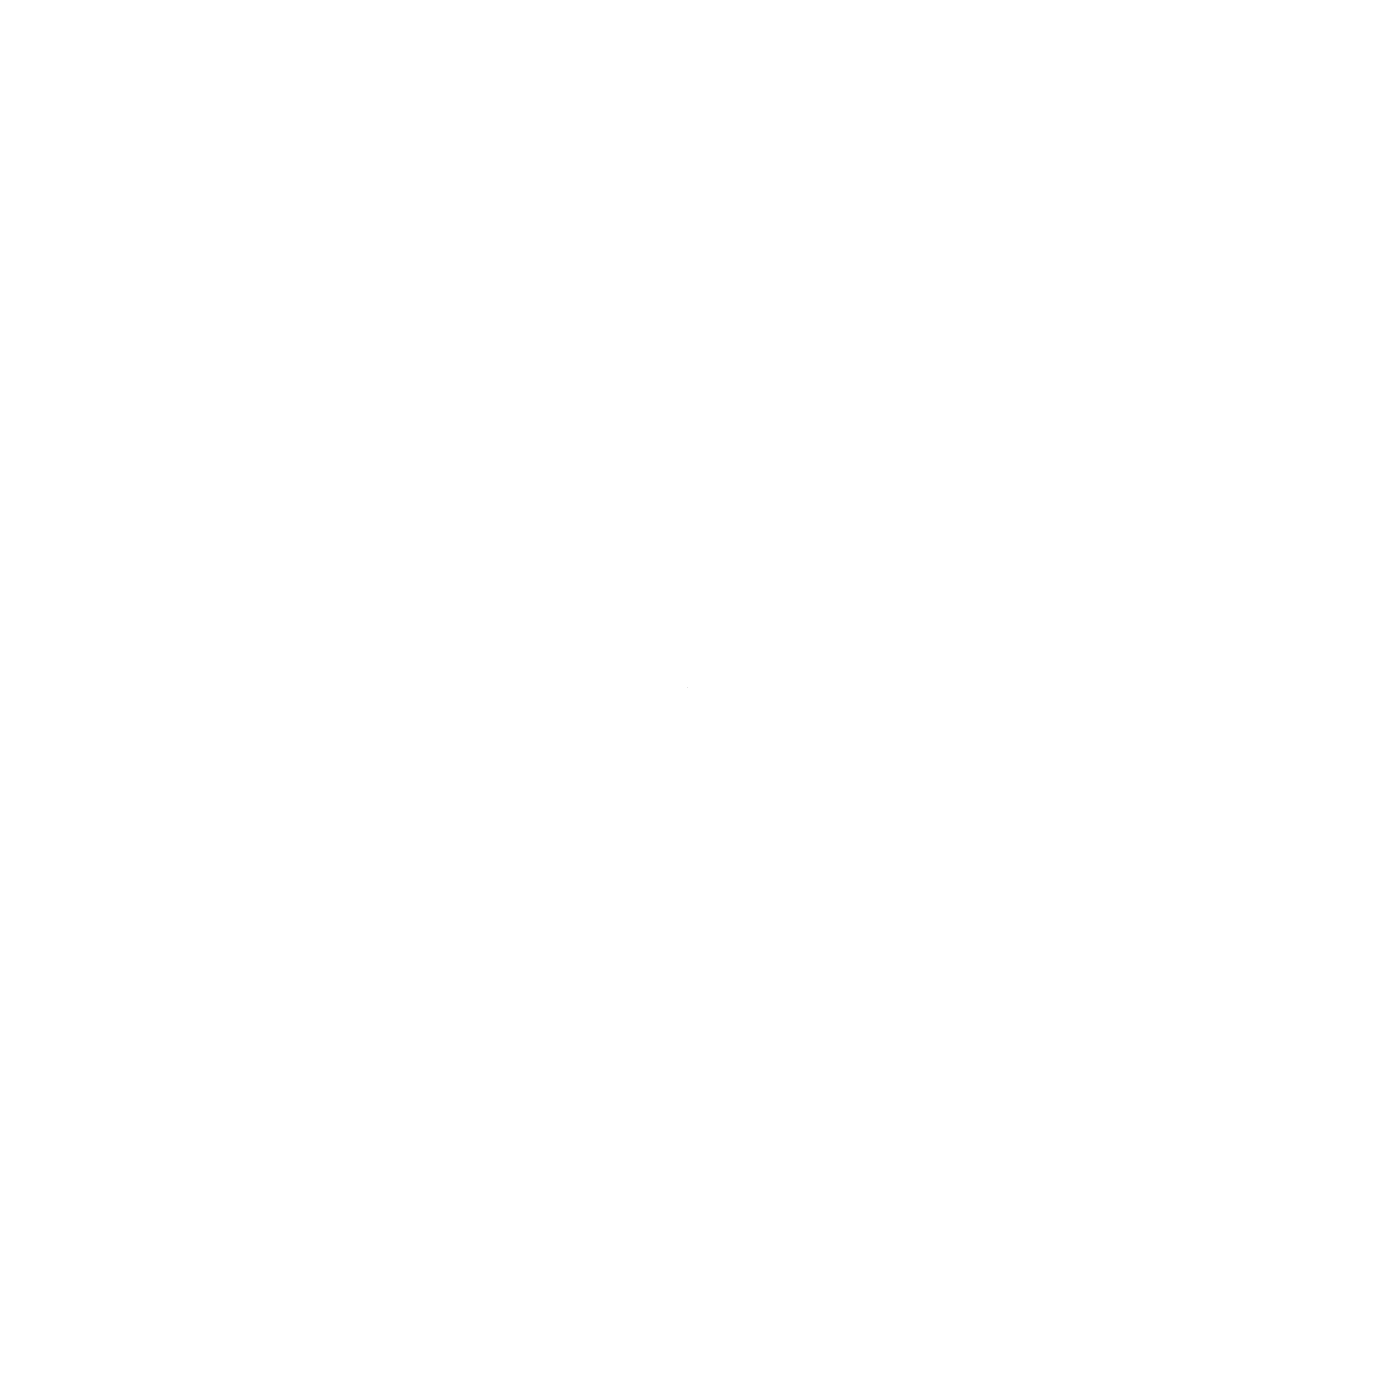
# Model space of a CAD drawing. Header units: centimetres. Extents: x 0 to 642158, y -847 to 649707.
# Drawn here: x 0 to 0, y 0 to 0 of the extents above; entities that cross this region are included whole.
import ezdxf

# ---------------------------------------------------------------- set-up
doc = ezdxf.new("R2010")
doc.units = ezdxf.units.CM
doc.header["$MEASUREMENT"] = 0
doc.layers.add('MEV_schema paysager_V', color=7, linetype='Continuous', lineweight=20)
doc.layers.add('MEV_vegetal_V', color=7, linetype='Continuous', lineweight=25)
doc.layers.add('XREF_SPW orthophoto A0 500e', color=7, linetype='Continuous')

msp = doc.modelspace()

# ---------------------------------------------------------------- linework, layer by layer
at = {"layer": 'MEV_schema paysager_V'}
msp.add_lwpolyline([(0, 0), (0, 0)], dxfattribs=at)
at = {"layer": 'MEV_vegetal_V'}
msp.add_lwpolyline([(0, 0), (0, 0)], dxfattribs=at)
msp.add_lwpolyline([(0, 0), (0, 0)], dxfattribs=at)
msp.add_lwpolyline([(0, 0), (0, 0)], dxfattribs=at)
at = {"layer": 'XREF_SPW orthophoto A0 500e'}
msp.add_lwpolyline([(0, 0), (0, 0)], dxfattribs=at)
msp.add_lwpolyline([(0, 0), (0, 0)], dxfattribs=at)
msp.add_lwpolyline([(0, 0), (0, 0)], dxfattribs=at)

doc.saveas('drawing.dxf')
